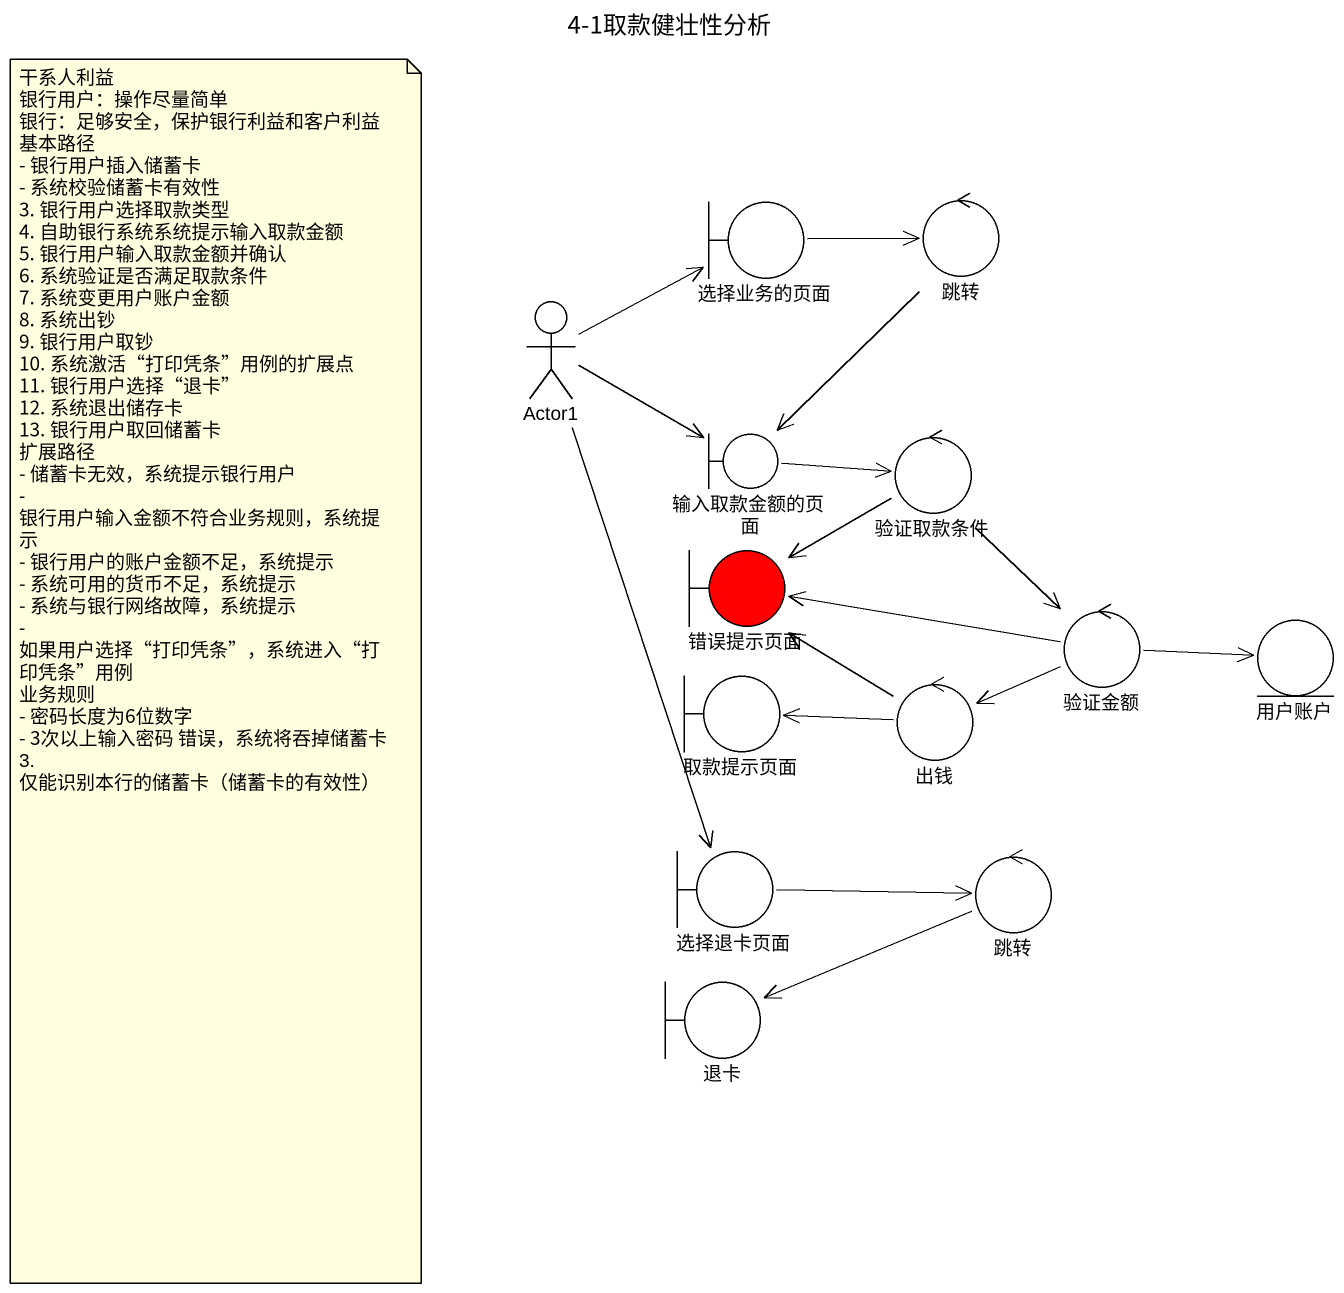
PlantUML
@startuml
title 4-1取款健壮性分析
boundary 选择业务的页面
control 跳转
actor Actor1
boundary 输入取款金额的页面
control 验证取款条件
boundary 错误提示页面 #FF0000
control 验证金额
entity 用户账户
boundary 取款提示页面
control 出钱
boundary 选择退卡页面
control "跳转" as 跳转_2
boundary 退卡
选择业务的页面 -right-> 跳转
跳转 --> 输入取款金额的页面
Actor1 -right-> 选择业务的页面
Actor1 -right-> 输入取款金额的页面
Actor1 --> 选择退卡页面
输入取款金额的页面 -right-> 验证取款条件
验证取款条件 --> 错误提示页面
验证取款条件 --> 验证金额
验证金额 -left-> 错误提示页面
验证金额 -right-> 用户账户
验证金额 -left-> 出钱
出钱 -up-> 错误提示页面
出钱 -left-> 取款提示页面
选择退卡页面 -right-> 跳转_2
跳转_2 -left-> 退卡
note as N1
  干系人利益
  银行用户：操作尽量简单
  银行：足够安全，保护银行利益和客户利益
  基本路径
  - 银行用户插入储蓄卡
  - 系统校验储蓄卡有效性
  3. 银行用户选择取款类型
  4. 自助银行系统系统提示输入取款金额
  5. 银行用户输入取款金额并确认
  6. 系统验证是否满足取款条件
  7. 系统变更用户账户金额
  8. 系统出钞
  9. 银行用户取钞
  10. 系统激活“打印凭条”用例的扩展点
  11. 银行用户选择“退卡”
  12. 系统退出储存卡
  13. 银行用户取回储蓄卡
  扩展路径
  - 储蓄卡无效，系统提示银行用户
  - 银行用户输入金额不符合业务规则，系统提示
  - 银行用户的账户金额不足，系统提示
  - 系统可用的货币不足，系统提示
  - 系统与银行网络故障，系统提示
  - 如果用户选择“打印凭条”，系统进入“打印凭条”用例
  业务规则
  - 密码长度为6位数字
  - 3次以上输入密码 错误，系统将吞掉储蓄卡
  3. 仅能识别本行的储蓄卡（储蓄卡的有效性）
end note
@enduml
